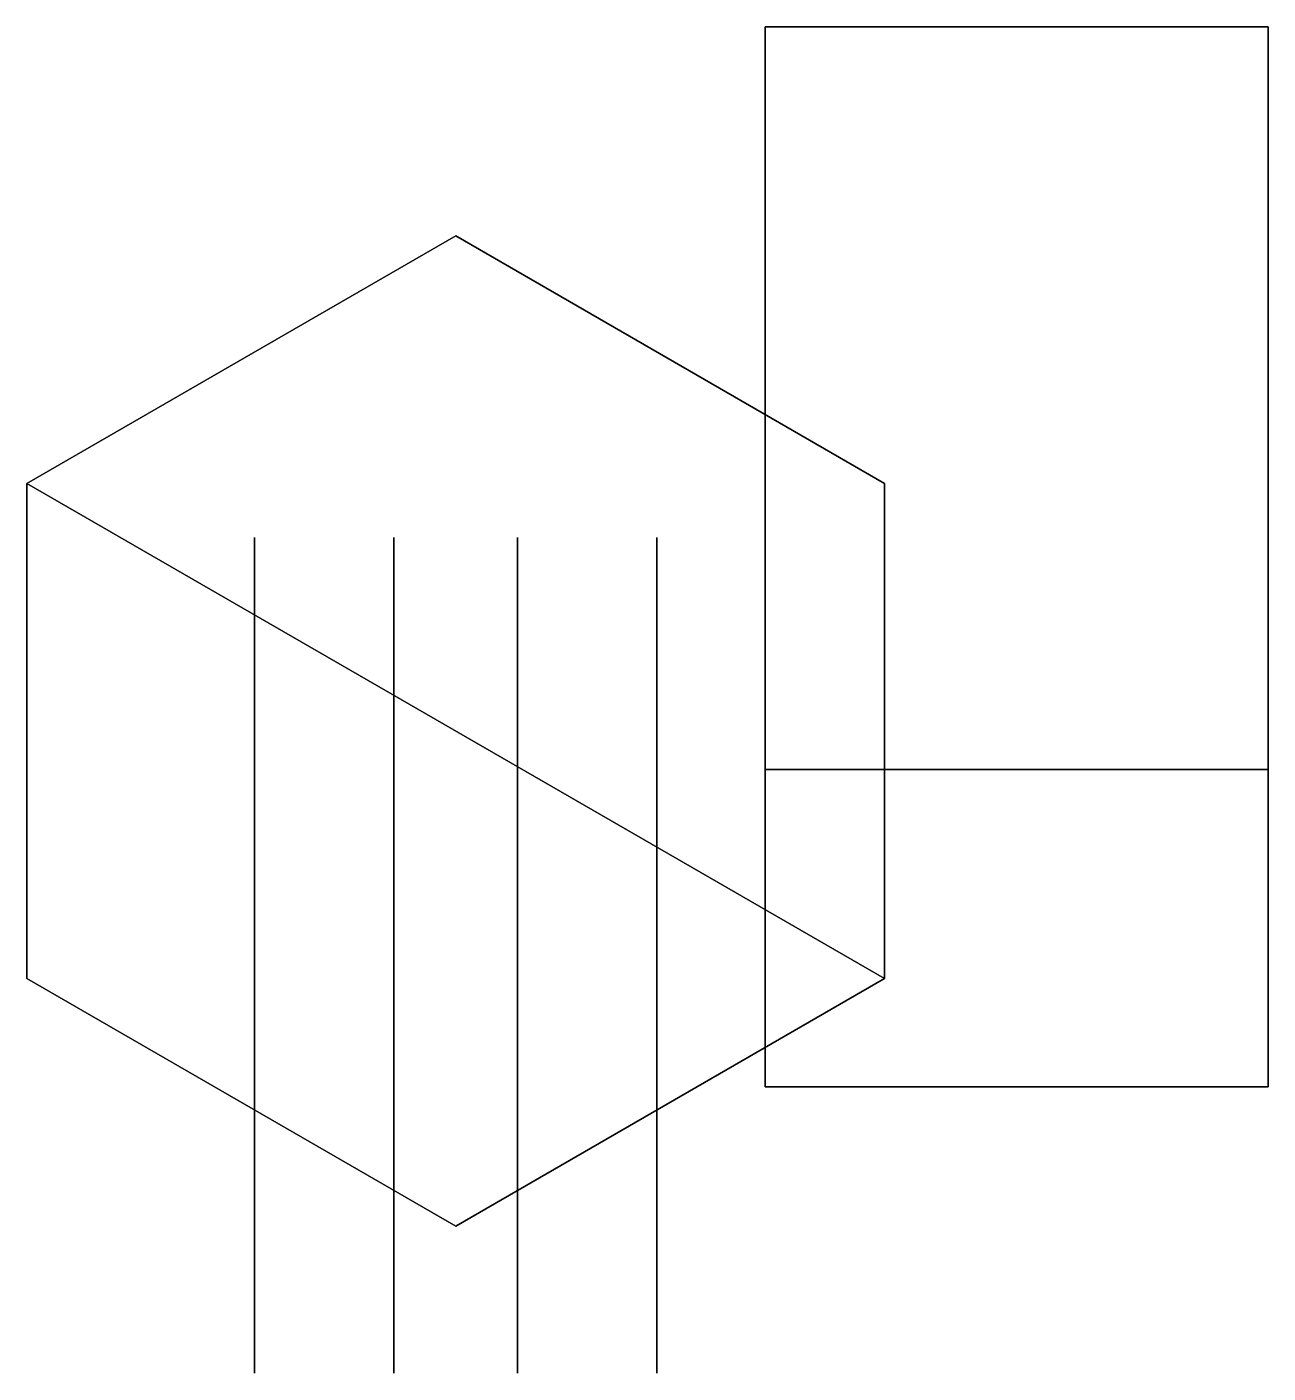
# Model space of a CAD drawing. Extents: x -0.55 to 1.05, y -0.83 to 0.91.
import ezdxf

# ---------------------------------------------------------------- set-up
doc = ezdxf.new("R2010")
doc.units = 0
doc.layers.add('TURRET', color=2, linetype='CONTINUOUS')

msp = doc.modelspace()

# ---------------------------------------------------------------- linework, layer by layer
at = {"layer": 'TURRET'}
for points in [[(1.05, 0.91, 0.48), (0.4, 0.91, 0.48), (0.4, 0.91, 1.03), (1.05, 0.91, 1.03)], [(0.4, -0.05, 1.48), (0.4, 0.91, 1.03), (0.4, 0.91, 0.48), (0.4, -0.46, 0.48)], [(0.4, -0.46, 0.48), (0.4, 0.91, 0.48), (1.05, 0.91, 0.48), (1.05, -0.46, 0.48)], [(1.05, 0.91, 1.03), (0.4, 0.91, 1.03), (0.4, -0.05, 1.48), (1.05, -0.05, 1.48)], [(1.05, -0.46, 0.48), (1.05, 0.91, 0.48), (1.05, 0.91, 1.03), (1.05, -0.05, 1.48)], [(-0.5543, 0.32, 0.48), (0, 0.64, 0.48), (0, 0.64), (-0.5543, 0.32)], [(-0.5543, 0.32, 0.48), (0.5543, -0.32, 0.48), (0.5543, 0.32, 0.48), (0, 0.64, 0.48)], [(0, 0.64, 0.48), (0.5543, 0.32, 0.48), (0.5543, 0.32), (0, 0.64)], [(-0.5543, -0.32, 0.48), (-0.5543, 0.32, 0.48), (-0.5543, 0.32), (-0.5543, -0.32)], [(-0.5543, -0.32, 0.48), (0, -0.64, 0.48), (0.5543, -0.32, 0.48), (-0.5543, 0.32, 0.48)], [(0.5543, 0.32, 0.48), (0.5543, -0.32, 0.48), (0.5543, -0.32), (0.5543, 0.32)], [(-0.26, -0.8, 1), (-0.26, -0.66, 1.16), (-0.26, 0.25, 0.48), (-0.26, -0.13, 0.48)], [(-0.26, -0.13, 0.48), (-0.26, 0.25, 0.48), (-0.26, -0.66, 1.16), (-0.26, -0.8, 1)], [(-0.08, -0.8, 1), (-0.08, -0.66, 1.16), (-0.08, 0.25, 0.48), (-0.08, -0.13, 0.48)], [(-0.08, -0.13, 0.48), (-0.08, 0.25, 0.48), (-0.08, -0.66, 1.16), (-0.08, -0.8, 1)], [(0.08, -0.8, 1), (0.08, -0.66, 1.16), (0.08, 0.25, 0.48), (0.08, -0.13, 0.48)], [(0.08, -0.13, 0.48), (0.08, 0.25, 0.48), (0.08, -0.66, 1.16), (0.08, -0.8, 1)], [(0.26, -0.8, 1), (0.26, -0.66, 1.16), (0.26, 0.25, 0.48), (0.26, -0.13, 0.48)], [(0.26, -0.13, 0.48), (0.26, 0.25, 0.48), (0.26, -0.66, 1.16), (0.26, -0.8, 1)], [(1.05, -0.05, 1.48), (0.4, -0.05, 1.48), (0.4, -0.46, 0.48), (1.05, -0.46, 0.48)], [(0, -0.64, 0.48), (-0.5543, -0.32, 0.48), (-0.5543, -0.32), (0, -0.64)], [(0.5543, -0.32, 0.48), (0, -0.64, 0.48), (0, -0.64), (0.5543, -0.32)], [(-0.26, -0.8, 1), (-0.26, -0.66, 1.16), (-0.26, -0.74, 1.16), (-0.26, -0.83, 1.07)], [(-0.26, -0.83, 1.07), (-0.26, -0.74, 1.16), (-0.26, -0.66, 1.16), (-0.26, -0.8, 1)], [(-0.08, -0.8, 1), (-0.08, -0.66, 1.16), (-0.08, -0.74, 1.16), (-0.08, -0.83, 1.07)], [(-0.08, -0.83, 1.07), (-0.08, -0.74, 1.16), (-0.08, -0.66, 1.16), (-0.08, -0.8, 1)], [(0.08, -0.8, 1), (0.08, -0.66, 1.16), (0.08, -0.74, 1.16), (0.08, -0.83, 1.07)], [(0.08, -0.83, 1.07), (0.08, -0.74, 1.16), (0.08, -0.66, 1.16), (0.08, -0.8, 1)], [(0.26, -0.8, 1), (0.26, -0.66, 1.16), (0.26, -0.74, 1.16), (0.26, -0.83, 1.07)], [(0.26, -0.83, 1.07), (0.26, -0.74, 1.16), (0.26, -0.66, 1.16), (0.26, -0.8, 1)]]:
    msp.add_3dface(points, dxfattribs=at)

doc.saveas('drawing.dxf')
